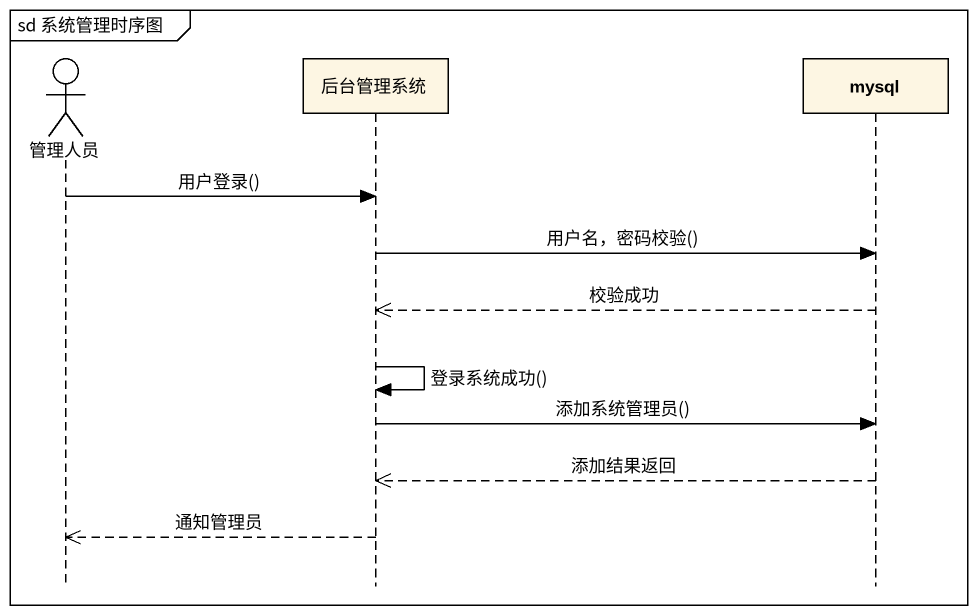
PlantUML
@startuml
mainframe sd 系统管理时序图
hide footbox
actor 管理人员
participant 后台管理系统
participant mysql

管理人员 -> 后台管理系统 : 用户登录()
后台管理系统 -> mysql : 用户名，密码校验()
mysql -->> 后台管理系统 : 校验成功
后台管理系统 -> 后台管理系统 : 登录系统成功()
后台管理系统 -> mysql : 添加系统管理员()
mysql -->> 后台管理系统 : 添加结果返回
后台管理系统 -->> 管理人员 : 通知管理员
@enduml
